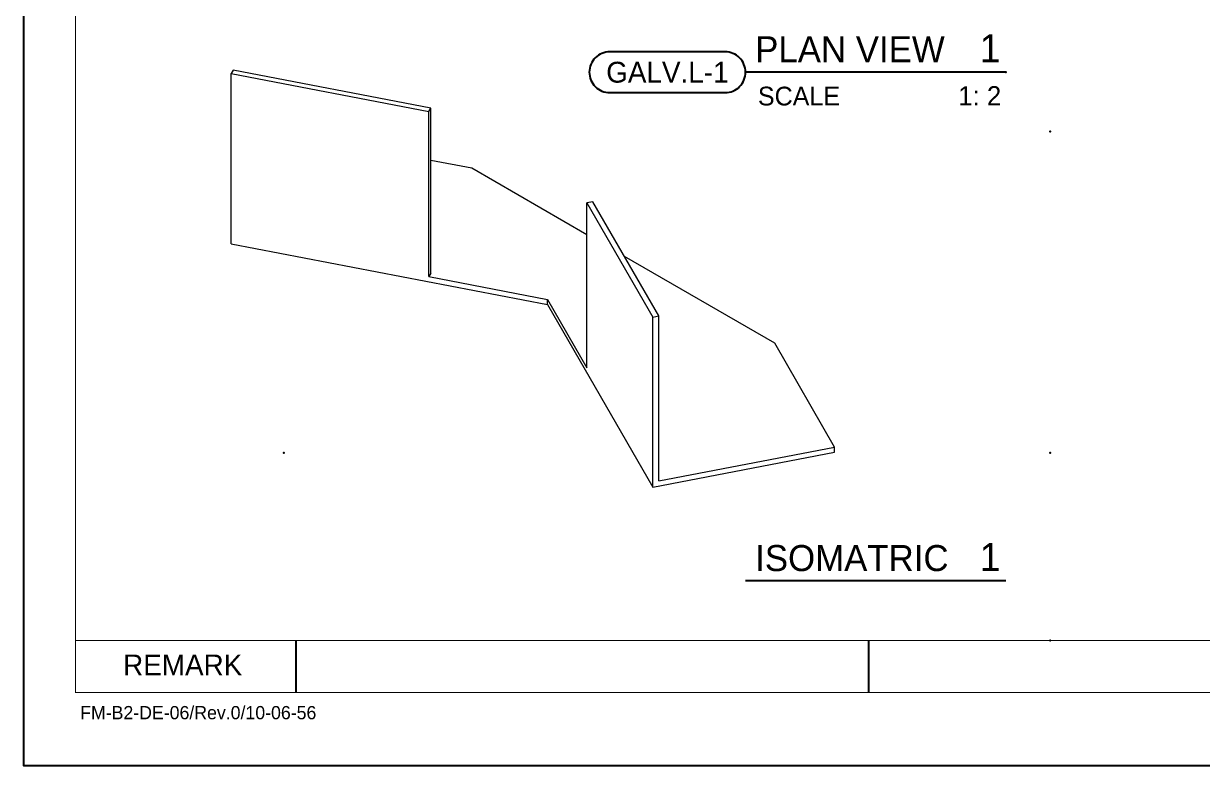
# Model space of a CAD drawing. Header units: millimetres. Extents: x -244126 to 368105, y -173968 to 259060.
# Drawn here: x 9109.6 to 9336, y 3898.1 to 4040.5 of the extents above; entities that cross this region are included whole.
import ezdxf
from ezdxf.enums import TextEntityAlignment as Align

# ---------------------------------------------------------------- set-up
doc = ezdxf.new("R2010")
doc.units = ezdxf.units.MM
doc.header["$MEASUREMENT"] = 0
for name, pattern in [('005_GG_TA_LINE', [13.75, 5, -1.25, 1.25, -1.25, 5]), ('BORDER2', [22.225, 6.35, -3.175, 6.35, -3.175, 0, -3.175]), ('TA_GL_000.00010', [0.000275, 0.0001, -2.5e-05, 2.5e-05, -2.5e-05, 0.0001]), ('TA_HL_003.00000', [19.5, 10.65, -8.85])]:
    doc.linetypes.add(name, pattern=pattern)
for name, color, linetype in [('000 - H A T C H', 8, 'Continuous'), ('000 - L I N E 0.1', 1, 'Continuous'), ('000 - SYMBOL CON', 1, 'Continuous'), ('000 - T E X T', 4, 'Continuous'), ('000 - TITLEBLOCK', 4, 'Continuous')]:
    doc.layers.add(name, color=color, linetype=linetype)
doc.styles.add('BROWALLIA', font='BrowalliaUPC.ttf')
doc.styles.add('century gothic111111', font='CordiaUPC.ttf')
doc.styles.add('Cetury Gothic', font='GOTHIC.TTF')
doc.styles.add('MtXpl_BrowalliaUPC', font='BrowalliaUPC.ttf')
doc.styles.add('TA', font='Cordia New.ttf', dxfattribs={"height": 4.5})

# ---------------------------------------------------------------- blocks, each defined once
blk = doc.blocks.new('A$Cfd196da9')
at = {"color": 0, "linetype": 'ByBlock', "const_width": 0.1}
blk.add_lwpolyline([(-143.5, -98), (96.5, -98), (96.5, 99), (-143.5, 99)], close=True, dxfattribs=at)
blk = doc.blocks.new('*U1670')
at = {"linetype": '005_GG_TA_LINE'}
blk.add_point((50, 60), dxfattribs=at)
at = {"layer": '000 - L I N E 0.1', "color": 21, "linetype": 'Continuous'}
blk.add_lwpolyline([(0, 14.24), (0, 0), (14.24, 0)], dxfattribs=at)
at = {"layer": '000 - T E X T', "color": 3}
for p, q in [((52.3, 24), (52.3, 14)), ((162.37, 14), (162.37, 24))]:
    blk.add_line(p, q, dxfattribs=at)
at = {"layer": '000 - T E X T', "color": 3, "const_width": 0.2}
blk.add_lwpolyline([(10, 24), (490, 24)], dxfattribs=at)
at = {"layer": '000 - TITLEBLOCK', "color": 250}
blk.add_lwpolyline([(0, 0), (594, 0), (594, 420), (0, 420)], close=True, dxfattribs=at)
at = {"layer": '000 - T E X T', "color": 3, "xscale": 2, "yscale": 2, "zscale": 2}
blk.add_blockref('A$Cfd196da9', (297, 210), dxfattribs=at)
at = {"color": 4, "insert": (19.12, 21.28), "char_height": 4, "width": 228.247, "attachment_point": 1, "style": 'BROWALLIA'}
blk.add_mtext('{\\fCentury Gothic|b0|i0|c0|p34;REMARK}', dxfattribs=at)
at = {"color": 4, "style": 'TA'}
blk.add_attdef('PAPER_SIZE', text='', height=2.5, dxfattribs=at).set_placement((568.6, 9.97), align=Align.MIDDLE_RIGHT)
blk.add_attdef('SCALE_SIZE', text='', height=2.5, dxfattribs=at).set_placement((573.51, 10.03), align=Align.MIDDLE_LEFT)
at = {"layer": '000 - H A T C H', "color": 4, "insert": (10.87, 11.4), "char_height": 2.5428, "attachment_point": 1, "style": 'century gothic111111'}
blk.add_mtext('FM-B2-DE-06/Rev.0/10-06-56', dxfattribs=at)
at = {"layer": '000 - T E X T', "color": 250, "style": 'TA'}
for tag, height, p in [('SUPERLINK', 2, (17.26, 415.77)), ('NAMEFILE', 2, (17.26, 411.76)), ('SC', 40, (3.36, 375.21))]:
    blk.add_attdef(tag, text='', height=height, dxfattribs=at).set_placement(p, align=Align.MIDDLE_LEFT)
at = {"layer": '000 - T E X T', "color": 4, "style": 'TA'}
for tag, height, p in [('NAME_JOB_1', 2, (523.67, 338.25)), ('NAME_JOB_2', 2, (523.67, 333.89)), ('NAME_PROJECT_1', 3, (493.81, 318.97)), ('NAME_PROJECT_2', 3, (493.81, 311.57)), ('NAME_PROJECT_3', 3, (493.81, 304.17)), ('CODE_VALUE_1', 1.9, (521.15, 289.12)), ('CODE_VALUE_2', 1.9, (521.15, 283.12)), ('PART_NAME_VALUE_1', 1.9, (521.15, 275.87)), ('PART_NAME_VALUE_2', 1.9, (521.15, 269.87)), ('PART_NAME_VALUE_3', 1.9, (521.15, 263.87)), ('MATTERIAL_VALUE_1', 3.6, (521.96, 256.9)), ('SPEC_VALUE', 3.6, (521.96, 248.68)), ('THICKNESS_VALUE', 3.6, (521.96, 240.53)), ('COATING_VALUE_1', 3.6, (521.96, 232.5)), ('COATING_VALUE_2', 3.6, (521.96, 224.47)), ('NAME_TITLE_1', 2.4, (494.51, 77.62)), ('NAME_TITLE_2', 2.4, (494.51, 70.96)), ('NAME_TITLE_3', 2.4, (494.51, 64.3)), ('DRAWING_NO1', 2.4, (494.61, 32.92)), ('DRAWING_NO2', 2.4, (494.61, 24.91))]:
    blk.add_attdef(tag, text='', height=height, dxfattribs=at).set_placement(p, align=Align.MIDDLE_LEFT)
for tag, p in [('NAME_DAFT', (553.41, 136.22)), ('NAME_CHECKED', (553.41, 122.6)), ('NAME_DESIGNER', (553.41, 109.21)), ('NAME_DESIGN_MGR', (553.41, 95.12))]:
    blk.add_attdef(tag, text='', height=3.6, dxfattribs=at).set_placement(p, align=Align.MIDDLE_CENTER)
for tag, p, height in [('REV', (553.53, 50.25), 3.75), ('NAME_REMARK', (55.29, 17.3), 4)]:
    blk.add_attdef(tag, p, '', height=height, dxfattribs=at)
at = {"layer": '000 - T E X T', "color": 4, "style": 'Cetury Gothic'}
for tag, p in [('SHEET_NO.', (561.58, 34)), ('TOTAL_SHEET_NO.', (560.97, 17.64))]:
    blk.add_attdef(tag, text='', height=3.6, dxfattribs=at).set_placement(p, align=Align.CENTER)
blk = doc.blocks.new('*U868')
at = {"color": 4}
blk.add_line((-4.26, 5.7), (-29.26, 5.7), dxfattribs=at)
at = {"linetype": 'TA_GL_000.00010'}
blk.add_point((0, 18), dxfattribs=at)
for p in [(-4.26, 5.7), (0, 0)]:
    blk.add_point(p)
at = {"layer": '000 - SYMBOL CON', "color": 0, "linetype": 'ByBlock'}
blk.add_lwpolyline([(-42.3, 7.66, 0.414214), (-44.26, 5.7, 0.414214), (-42.3, 3.74), (-31.22, 3.74, 0.414214), (-29.26, 5.7, 0.414214), (-31.22, 7.66)], format="xyb", close=True, dxfattribs=at)
at = {"color": 4, "linetype": 'BORDER2', "style": 'Cetury Gothic'}
blk.add_text('SCALE', height=1.8, dxfattribs=at).set_placement((-28.07, 2.51))
at = {"color": 0, "style": 'TA'}
for tag, p in [('HEADING2', (-28.33, 10.65)), ('HEADING', (-28.33, 6.65))]:
    blk.add_attdef(tag, p, '', height=2.5, dxfattribs=at)
for tag, height, p in [('LO', 2.7, (-4.76, 6.65)), ('SC', 1.85, (-4.7, 2.51))]:
    blk.add_attdef(tag, text='', height=height, dxfattribs=at).set_placement(p, align=Align.RIGHT)
at = {"layer": '000 - T E X T', "color": 0, "style": 'MtXpl_BrowalliaUPC'}
blk.add_attdef('NO.CODE', text='', height=2, dxfattribs=at).set_placement((-36.76, 5.7), align=Align.MIDDLE_CENTER)
blk = doc.blocks.new('*U866')
at = {"color": 4}
blk.add_line((-4.26, 5.7), (-29.26, 5.7), dxfattribs=at)
at = {"linetype": 'TA_GL_000.00010'}
blk.add_point((0, 18), dxfattribs=at)
blk.add_point((0, 0))
at = {"color": 0, "style": 'TA'}
for tag, p in [('HEADING2', (-28.33, 10.65)), ('HEADING', (-28.33, 6.65))]:
    blk.add_attdef(tag, p, '', height=2.5, dxfattribs=at)
blk.add_attdef('LO', text='', height=2.7, dxfattribs=at).set_placement((-4.76, 6.65), align=Align.RIGHT)

msp = doc.modelspace()

# ---------------------------------------------------------------- linework, layer by layer
at = {"color": 3, "linetype": 'Continuous', "lineweight": 0, "extrusion": (1.11022e-16, 0.816497, 0.57735)}
for p, q in [((9149.87485, 4031.5939), (9149.49538, 4030.93664)), ((9149.49538, 4030.93664), (9187.44271, 4023.63367)), ((9149.49538, 3998.27677), (9149.49538, 4030.93664)), ((9187.82218, 4024.29094), (9149.87485, 4031.5939)), ((9187.44271, 4023.63367), (9187.82218, 4024.29094)), ((9187.44271, 3991.9536), (9187.44271, 4023.63367)), ((9187.82218, 3992.61087), (9187.82218, 4024.29094)), ((9195.66463, 4012.76706), (9187.82218, 4014.27634)), ((9217.80057, 3999.98687), (9195.66463, 4012.76706)), ((9218.93899, 4006.32564), (9217.80057, 4006.10655)), ((9217.80057, 3974.42648), (9217.80057, 4006.10655)), ((9217.80057, 4006.10655), (9230.44968, 3984.19765)), ((9231.5881, 3984.41674), (9218.93899, 4006.32564)), ((9149.49538, 3998.27677), (9210.21111, 3986.59203)), ((9253.85054, 3979.17341), (9224.99774, 3995.83158)), ((9187.82218, 3992.61087), (9187.44271, 3991.9536)), ((9187.44271, 3991.9536), (9210.21111, 3987.57182)), ((9210.21111, 3987.57182), (9217.80057, 3974.42648)), ((9210.21111, 3986.59203), (9210.21111, 3987.57182)), ((9210.21111, 3986.59203), (9230.44968, 3951.53778)), ((9230.44968, 3984.19765), (9231.5881, 3984.41674)), ((9230.44968, 3951.53778), (9230.44968, 3984.19765)), ((9231.5881, 3952.73667), (9231.5881, 3984.41674)), ((9265.36123, 3959.23631), (9253.85054, 3979.17341)), ((9230.44968, 3951.53778), (9265.36123, 3958.25651)), ((9231.5881, 3952.73667), (9265.36123, 3959.23631)), ((9265.36123, 3958.25651), (9265.36123, 3959.23631))]:
    msp.add_line(p, q, dxfattribs=at)

# ---------------------------------------------------------------- block references
at = {"color": 2, "linetype": 'TA_HL_003.00000'}
msp.add_blockref('*U1670', (9109.59525, 3898.13396), dxfattribs=at)
at = {"layer": '000 - T E X T', "xscale": 2, "yscale": 2, "zscale": 2}
for name, p, values in [('*U868', (9306.76457, 4019.79439), {'NO.CODE': 'GALV.L-1', 'HEADING': 'PLAN VIEW', 'LO': '1', 'SC': '1: 2'}), ('*U866', (9306.76457, 3922.13396), {'HEADING': 'ISOMATRIC', 'LO': '1'})]:
    msp.add_blockref(name, p, dxfattribs=at).add_auto_attribs(values)

doc.saveas('drawing.dxf')
